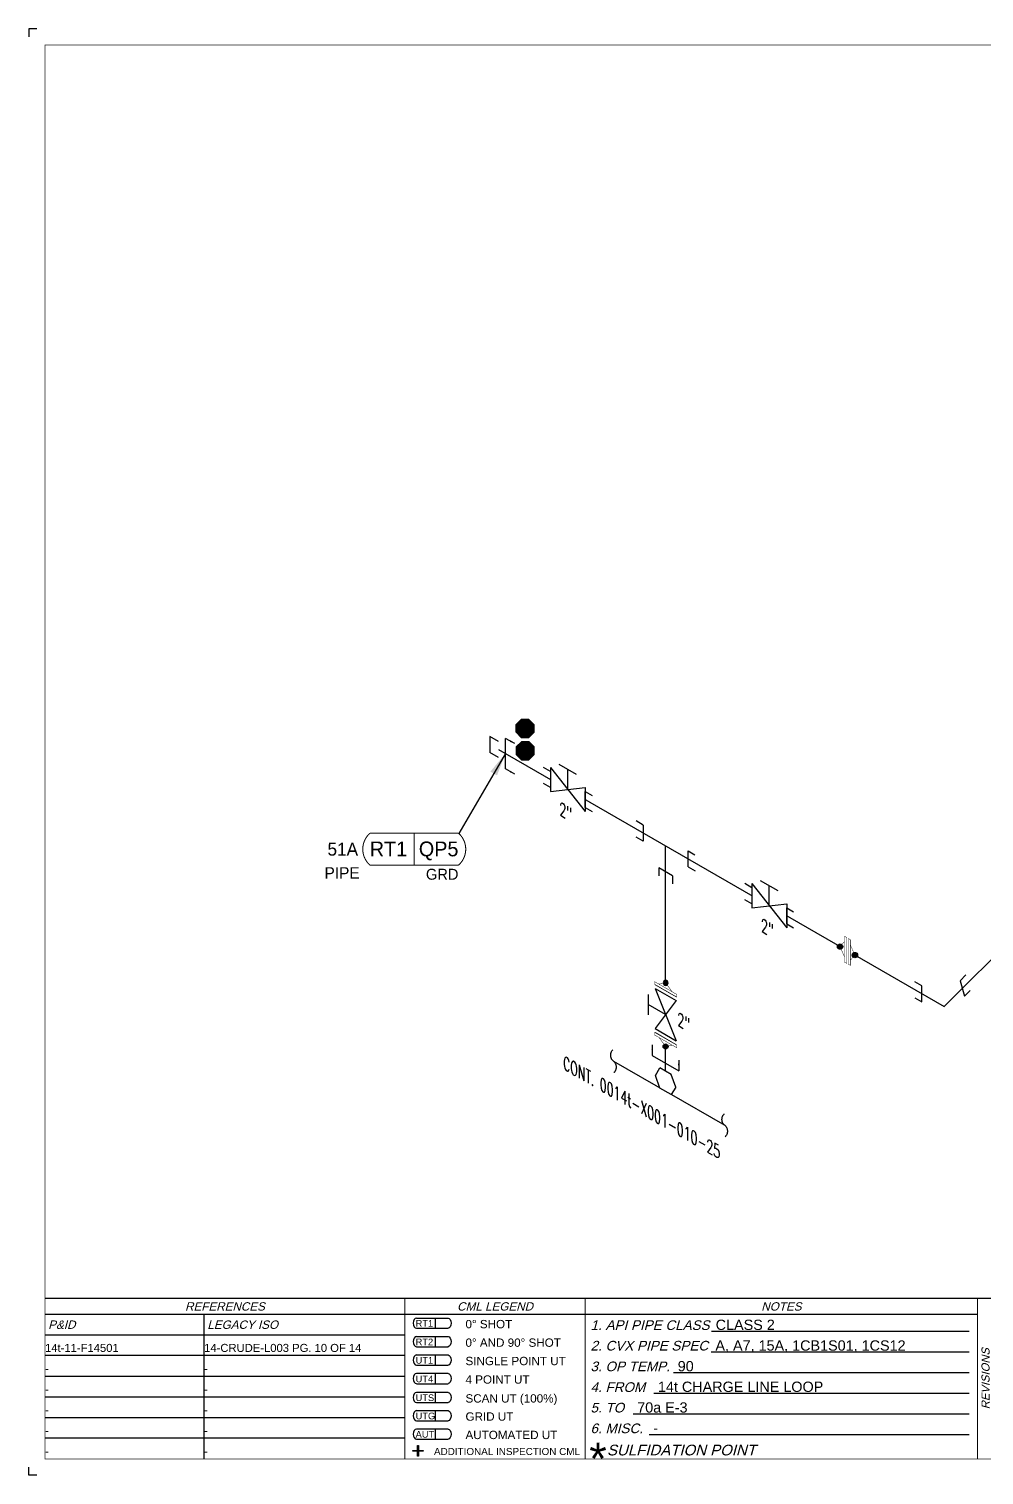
# Model space of a CAD drawing. Header units: inches. Extents: x 0 to 17.2, y 0 to 11.2.
# Drawn here: x 0 to 7.43, y 0 to 11.25 of the extents above; entities that cross this region are included whole.
import ezdxf
from ezdxf.enums import TextEntityAlignment as Align

# ---------------------------------------------------------------- set-up
doc = ezdxf.new("R2010")
doc.units = ezdxf.units.IN
doc.header["$MEASUREMENT"] = 0
doc.linetypes.add('HIDDEN2', pattern=[0.1875, 0.125, -0.0625])
for name, color, linetype in [('3', 1, 'Continuous'), ('BORDER', 3, 'Continuous'), ('BORDERTEXT', 7, 'Continuous'), ('COMP', 1, 'Continuous'), ('Continuation', 7, 'Continuous'), ('DL', 20, 'Continuous'), ('FITTINGS', 4, 'Continuous'), ('PART_PCML', 7, 'Continuous'), ('PART_SelectedCML_RT', 132, 'Continuous'), ('PIPE-ANNO', 150, 'HIDDEN2'), ('TEXT', 7, 'Continuous'), ('UNAS.PIPE', 251, 'Continuous'), ('Welds', 7, 'Continuous')]:
    doc.layers.add(name, color=color, linetype=linetype)
doc.layers.add('PIPE', color=7, linetype='Continuous', lineweight=30)
doc.styles.add('CMLPAS', font='')
doc.styles.add('FEASStandard', font='arial.ttf')
doc.styles.add('PART_Standard', font='romans', dxfattribs={"width": 0.8, "height": 0.09})
doc.styles.add('Richmond', font='arial.ttf')
doc.styles.add('SIMPLEX', font='ROMANS')
doc.styles.get("Standard").update_dxf_attribs({"font": 'arial.ttf'})
doc.styles.get('CMLPAS').set_extended_font_data('Cordia New')
doc.dimstyles.new('Richmond', dxfattribs={"dimtxt": 0.18, "dimasz": 0.18, "dimexe": 0.18, "dimexo": 0.0625, "dimgap": 0.09, "dimtad": 0, "dimtih": 1, "dimtoh": 1, "dimdec": 4, "dimzin": 0, "dimdsep": 46, "dimtxsty": 'Richmond', "dimcen": 0.09, "dimadec": 0, "dimazin": 0, "dimtfac": 1, "dimtdec": 4, "dimtofl": 0, "dimtmove": 0, "dimatfit": 3, "dimfxl": 1, "dimtolj": 1, "dimtzin": 0, "dimarcsym": 0})
doc.dimstyles.get("Standard").update_dxf_attribs({"dimtxt": 0.18, "dimasz": 0.18, "dimexe": 0.18, "dimexo": 0.0625, "dimgap": 0.09, "dimtad": 0, "dimtih": 1, "dimtoh": 1, "dimdec": 4, "dimzin": 0, "dimdsep": 46, "dimtxsty": 'Standard', "dimcen": 0.09, "dimadec": 0, "dimazin": 0, "dimtfac": 1, "dimtdec": 4, "dimtofl": 0, "dimtmove": 0, "dimatfit": 3, "dimfxl": 1, "dimtolj": 1, "dimtzin": 0, "dimarcsym": 0})

# ---------------------------------------------------------------- blocks, each defined once
blk = doc.blocks.new('Border')
h = blk.add_hatch(color=256)
h.dxf.hatch_style = 1
h.paths.add_polyline_path([(3.147, 0.317), (3.11, 0.317), (3.11, 0.31), (3.147, 0.31), (3.147, 0.273), (3.154, 0.273), (3.154, 0.31), (3.191, 0.31), (3.191, 0.317), (3.154, 0.317), (3.154, 0.354), (3.147, 0.354)])
blk.add_line((5.432, 1.244), (7.435, 1.244))
for points in [[(5.43, 1.083), (7.435, 1.083)], [(5.136, 0.922), (7.435, 0.922)], [(4.982, 0.762), (7.435, 0.762)], [(4.822, 0.601), (7.435, 0.601)], [(3.147, 0.317), (3.147, 0.354), (3.154, 0.354), (3.154, 0.317)], [(4.947, 0.44), (7.435, 0.44)], [(3.147, 0.31), (3.11, 0.31), (3.11, 0.317), (3.147, 0.317)], [(3.154, 0.31), (3.154, 0.273), (3.147, 0.273), (3.147, 0.31)], [(3.154, 0.317), (3.191, 0.317), (3.191, 0.31), (3.154, 0.31)]]:
    blk.add_lwpolyline(points)
at = {"layer": 'BORDER'}
for p, q in [((7.5, 1.375), (0.25, 1.375)), ((1.487, 0.25), (1.487, 1.375)), ((1.487, 1.214), (0.25, 1.214)), ((3.048, 1.214), (1.487, 1.214)), ((1.487, 1.054), (0.25, 1.054)), ((3.048, 1.054), (1.487, 1.054)), ((1.487, 0.893), (0.25, 0.893)), ((3.048, 0.893), (1.487, 0.893)), ((1.487, 0.732), (0.25, 0.732)), ((3.048, 0.732), (1.487, 0.732)), ((1.487, 0.571), (0.25, 0.571)), ((3.048, 0.571), (1.487, 0.571)), ((1.487, 0.411), (0.25, 0.411)), ((3.048, 0.411), (1.487, 0.411))]:
    blk.add_line(p, q, dxfattribs=at)
at = {"layer": 'BORDER', "const_width": 0.005}
blk.add_lwpolyline([(0.25, 0.25), (17.25, 0.25), (17.25, 11.25), (0.25, 11.25)], close=True, dxfattribs=at)
at = {"layer": 'BORDER', "const_width": 0.00833}
for points in [[(17.25, 1.5), (0.25, 1.5)], [(3.048, 0.25), (3.048, 1.5)], [(4.45, 0.25), (4.45, 1.5)], [(7.5, 0.25), (7.5, 1.5)]]:
    blk.add_lwpolyline(points, dxfattribs=at)
at = {"layer": 'BORDERTEXT', "color": 7, "linetype": 'Continuous'}
for p, q in [((3.137, 1.346), (3.383, 1.346)), ((3.137, 1.267), (3.383, 1.267)), ((3.137, 1.202), (3.383, 1.202)), ((3.137, 1.123), (3.383, 1.123))]:
    blk.add_line(p, q, dxfattribs=at)
at = {"layer": 'BORDERTEXT'}
for p, q in [((3.283, 1.346), (3.283, 1.267)), ((3.283, 1.202), (3.283, 1.123)), ((3.283, 1.059), (3.283, 0.98)), ((3.283, 1.059), (3.283, 0.98)), ((3.283, 0.915), (3.283, 0.836)), ((3.283, 0.915), (3.283, 0.836)), ((3.283, 0.768), (3.283, 0.689)), ((3.283, 0.768), (3.283, 0.689)), ((3.283, 0.626), (3.283, 0.548)), ((3.283, 0.626), (3.283, 0.548)), ((3.283, 0.483), (3.283, 0.405)), ((3.283, 0.483), (3.283, 0.405))]:
    blk.add_line(p, q, dxfattribs=at)
at = {"layer": 'BORDERTEXT', "color": 7}
for p, q in [((3.383, 1.059), (3.137, 1.059)), ((3.137, 0.98), (3.383, 0.98)), ((3.383, 0.915), (3.137, 0.915)), ((3.137, 0.836), (3.383, 0.836)), ((3.383, 0.768), (3.137, 0.768)), ((3.137, 0.689), (3.383, 0.689)), ((3.383, 0.626), (3.137, 0.626)), ((3.137, 0.548), (3.383, 0.548)), ((3.383, 0.483), (3.137, 0.483)), ((3.137, 0.405), (3.383, 0.405))]:
    blk.add_line(p, q, dxfattribs=at)
at = {"layer": 'BORDERTEXT'}
for centre in [(3.137, 1.307), (3.137, 1.163), (3.137, 1.02), (3.137, 0.876), (3.137, 0.729), (3.137, 0.587), (3.137, 0.444)]:
    blk.add_ellipse(centre, major_axis=(0, -0.0394), ratio=0.624439, start_param=3.141593, end_param=6.283185, dxfattribs=at)
at = {"layer": 'BORDERTEXT', "extrusion": (0, 0, -1)}
for centre in [(3.383, 1.307), (3.383, 1.163), (3.383, 1.02), (3.383, 0.876), (3.383, 0.729), (3.383, 0.587), (3.383, 0.444)]:
    blk.add_ellipse(centre, major_axis=(0, -0.0394), ratio=0.624439, start_param=3.141593, end_param=6.283185, dxfattribs=at)
at = {"layer": 'BORDERTEXT', "style": 'FEASStandard', "oblique": 15}
for s, p in [('REFERENCES', (1.649, 1.437)), ('CML LEGEND', (3.749, 1.437)), ('NOTES', (5.975, 1.437))]:
    blk.add_text(s, height=0.065, dxfattribs=at).set_placement(p, align=Align.MIDDLE)
for s, p in [('P&ID', (0.275, 1.295)), ('LEGACY ISO', (1.512, 1.295))]:
    blk.add_text(s, height=0.065, dxfattribs=at).set_placement(p, align=Align.MIDDLE_LEFT)
at = {"layer": 'BORDERTEXT', "style": 'FEASStandard'}
for s, height, p in [('RT1', 0.0518, (3.131, 1.279)), ('0%%D SHOT', 0.0648, (3.519, 1.267)), ('RT2', 0.0518, (3.131, 1.135)), ('0%%D AND 90%%D SHOT', 0.0648, (3.519, 1.123)), ('UT1', 0.0518, (3.131, 0.992)), ('SINGLE POINT UT', 0.0648, (3.519, 0.98)), ('4 POINT UT', 0.0648, (3.519, 0.836)), ('UT4', 0.0518, (3.131, 0.847)), ('UTS', 0.0518, (3.131, 0.701)), ('SCAN UT (100%%%)', 0.0648, (3.519, 0.689)), ('UTG', 0.0518, (3.131, 0.559)), ('GRID UT', 0.0648, (3.519, 0.548)), ('AUT', 0.0518, (3.131, 0.416)), ('AUTOMATED UT', 0.0648, (3.519, 0.405)), ('ADDITIONAL INSPECTION CML', 0.055, (3.274, 0.281))]:
    blk.add_text(s, height=height, dxfattribs=at).set_placement(p)
at = {"layer": 'BORDERTEXT', "style": 'FEASStandard', "oblique": 15}
for s, height, p in [('1. API PIPE CLASS', 0.075, (4.491, 1.254)), ('2. CVX PIPE SPEC', 0.075, (4.491, 1.094)), ('3. OP TEMP.', 0.075, (4.491, 0.933)), ('4. FROM ', 0.075, (4.491, 0.772)), ('5. TO ', 0.075, (4.491, 0.612)), ('6. MISC. ', 0.075, (4.491, 0.451)), ('SULFIDATION POINT', 0.08333, (4.619, 0.278))]:
    blk.add_text(s, height=height, dxfattribs=at).set_placement(p)
blk.add_text('REVISIONS', height=0.0625, rotation=90, dxfattribs=at).set_placement((7.562, 0.875), align=Align.MIDDLE)
at = {"layer": 'BORDERTEXT', "insert": (4.481, 0.378), "char_height": 0.25, "attachment_point": 1, "style": 'FEASStandard'}
blk.add_mtext('*', dxfattribs=at)
blk = doc.blocks.new('BORDER TEXT')
at = {"layer": 'BORDERTEXT'}
for tag, p, height, style in [('API_PIPE_CLASS', (5.464, 1.254), 0.08, 'Richmond'), ('MATERIAL1', (12.263, 1.211), 0.08, 'Richmond'), ('P&ID_#1', (0.25, 1.083), 0.0625, 'FEASStandard'), ('LINE_#1', (1.487, 1.083), 0.0625, 'FEASStandard'), ('CVX_PIPE_SPEC', (5.462, 1.093), 0.08, 'Richmond'), ('OP_TEMP', (5.169, 0.932), 0.08, 'Richmond'), ('MATERIAL2', (12.263, 1.04), 0.08, 'Richmond'), ('P&ID_#2', (0.25, 0.922), 0.0625, 'FEASStandard'), ('LINE_#2', (1.487, 0.922), 0.0625, 'FEASStandard'), ('MATERIAL3', (12.263, 0.868), 0.08, 'Richmond'), ('P&ID_#3', (0.25, 0.762), 0.0625, 'FEASStandard'), ('LINE_#3', (1.487, 0.762), 0.0625, 'FEASStandard'), ('FROM', (5.015, 0.772), 0.08, 'Richmond'), ('TO', (4.854, 0.611), 0.08, 'Richmond'), ('MATERIAL4', (12.263, 0.696), 0.08, 'Richmond'), ('P&ID_#4', (0.25, 0.601), 0.0625, 'FEASStandard'), ('LINE_#4', (1.487, 0.601), 0.0625, 'FEASStandard'), ('MATERIAL5', (12.263, 0.525), 0.08, 'Richmond'), ('P&ID_#5', (0.25, 0.44), 0.0625, 'FEASStandard'), ('LINE_#5', (1.487, 0.44), 0.0625, 'FEASStandard'), ('MISC', (4.979, 0.451), 0.08, 'Richmond'), ('INSULATION', (12.928, 0.414), 0.0625, 'FEASStandard'), ('P&ID_#6', (0.25, 0.28), 0.0625, 'FEASStandard'), ('LINE_#6', (1.487, 0.28), 0.0625, 'FEASStandard'), ('PWHT', (12.928, 0.281), 0.0625, 'FEASStandard')]:
    blk.add_attdef(tag, p, '', height=height, dxfattribs=dict(at, style=style))
at = {"layer": 'BORDERTEXT', "style": 'FEASStandard'}
for tag, p in [('DR.BY', (11.075, 0.562)), ('DR.BY_DATE', (11.95, 0.562)), ('CHK_BY', (11.075, 0.354)), ('CHK._BY_DATE', (11.95, 0.354))]:
    blk.add_attdef(tag, text='', height=0.1, dxfattribs=at).set_placement(p, align=Align.MIDDLE_CENTER)
at = {"layer": 'BORDERTEXT', "style": 'PART_Standard', "width": 0.8}
for tag, p in [('PLANT_NUMBER', (13.938, 0.384)), ('SYSTEM_NUMBER', (14.812, 0.384)), ('CIRCUIT_NUMBER', (15.688, 0.384)), ('SHEET_NUMBER', (16.5, 0.384)), ('REVISION', (17.062, 0.384))]:
    blk.add_attdef(tag, text='', height=0.15, dxfattribs=at).set_placement(p, align=Align.MIDDLE_CENTER)
blk = doc.blocks.new('1_Cont_330')
at = {"layer": 'Continuation', "style": 'PART_Standard', "oblique": 330, "width": 0.8}
blk.add_attdef('CONT.', (0, 0), '', height=0.09, rotation=330, dxfattribs=at)
blk = doc.blocks.new('3_VALVE_FLANGE_GATE_30')
at = {"color": 0, "linetype": 'ByBlock', "lineweight": -2}
blk.add_wipeout([(-0.162, -0.187), (-0.135, -0.172), (0, 0), (0.135, -0.016), (0.162, 0), (0.162, 0.187), (0.135, 0.172), (0, 0), (-0.135, 0.016), (-0.162, 0)], dxfattribs=at)
for p, q in [((0.135, 0.172), (-0.135, -0.172)), ((0.068, 0.195), (-0.068, 0.117)), ((0, 0), (0, 0.156)), ((0.135, 0.172), (0.135, -0.016)), ((0.162, 0.187), (0.162, 0)), ((-0.162, 0), (-0.162, -0.187)), ((-0.135, 0.016), (-0.135, -0.172)), ((0.135, -0.016), (-0.135, 0.016))]:
    blk.add_line(p, q, dxfattribs=at)
blk = doc.blocks.new('1_Text_330')
at = {"layer": 'TEXT', "style": 'PART_Standard', "oblique": 330, "width": 0.8}
blk.add_attdef('3/4"', (0, 0), '', height=0.09, rotation=330, dxfattribs=at)
blk = doc.blocks.new('AM9A04')
at = {"linetype": 'Continuous', "const_width": 0.01}
blk.add_lwpolyline([(0, -0.289), (0, 0.289), (-0.05, 0.318), (-0.05, -0.26)], close=True, dxfattribs=at)
at = {"const_width": 0.01}
blk.add_lwpolyline([(-0.05, -0.144), (-0.15, 0.087), (-0.05, 0.202)], dxfattribs=at)
blk = doc.blocks.new('A09')
at = {"layer": 'Welds'}
h = blk.add_hatch(color=256, dxfattribs=at)
h.dxf.hatch_style = 1
h.paths.add_polyline_path([(-0.03, 0, 1), (0.03, 0, 1)])
blk.add_circle((0, 0), 0.03, dxfattribs=at)
blk = doc.blocks.new('*U27')
blk.add_wipeout([(0.052, -0.03), (0.017, -0.07), (0.017, -0.11), (0, -0.1), (0, 0.1), (0.017, 0.09), (0.017, 0.05)]).dxf.layer = 'COMP'
at = {"layer": '3', "xscale": 0.65, "yscale": 0.65, "zscale": 0.65}
blk.add_blockref('A09', (0.052, -0.03), dxfattribs=at)
at = {"layer": 'COMP', "xscale": 0.3466300616258731, "yscale": 0.3466300616258731, "zscale": 0.3466300616258731, "rotation": 180}
blk.add_blockref('AM9A04', (0, 0), dxfattribs=at)
blk = doc.blocks.new('1_BREAK-PIPE_PIPE_00')
at = {"color": 0, "linetype": 'ByBlock', "lineweight": -2}
for centre, major_axis in [((0.03, -0.092), (0, 0.101)), ((-0.03, 0.092), (0, -0.101))]:
    blk.add_ellipse(centre, major_axis=major_axis, ratio=0.711978, start_param=0.427466, end_param=3.141593, dxfattribs=at)
blk = doc.blocks.new('1_Tilde_00')
at = {"layer": 'PIPE-ANNO', "xscale": -0.5000000000000001, "yscale": 0.5, "zscale": 0.5}
blk.add_blockref('1_BREAK-PIPE_PIPE_00', (0, 0), dxfattribs=at)
blk = doc.blocks.new('*U55')
at = {"layer": 'FITTINGS', "linetype": 'ByBlock', "lineweight": -2}
for p, q in [((0.17, 0.247), (0.126, 0.202)), ((-0.174, 0.163), (-0.228, 0.194)), ((-0.174, 0.038), (-0.174, 0.163)), ((0.126, 0.202), (0.158, 0.082)), ((0.158, 0.082), (0.202, 0.126)), ((-0.228, 0.069), (-0.174, 0.038))]:
    blk.add_line(p, q, dxfattribs=at)
blk = doc.blocks.new('2_TEE_SOCKET_30')
at = {"color": 0, "linetype": 'ByBlock', "lineweight": -2}
for p, q in [((0.054, 0.232), (-0.054, 0.17)), ((-0.054, 0.17), (-0.054, 0.232)), ((0.054, 0.232), (0.054, 0.295)), ((0.174, 0.163), (0.228, 0.194)), ((0.174, 0.163), (0.174, 0.038)), ((0.174, 0.038), (0.228, 0.069)), ((-0.054, -0.232), (0.054, -0.17)), ((0.054, -0.17), (0.054, -0.232)), ((-0.054, -0.232), (-0.054, -0.295))]:
    blk.add_line(p, q, dxfattribs=at)
blk = doc.blocks.new('Socket_30')
at = {"color": 0, "linetype": 'ByBlock', "lineweight": -2}
for p, q in [((0, 0.0313), (0.0271, 0.0469)), ((0, 0.0313), (0, -0.0313)), ((0, -0.0313), (0.0271, -0.0156))]:
    blk.add_line(p, q, dxfattribs=at)
blk = doc.blocks.new('3_VALVE_SOCKET_GATE_30')
at = {"color": 0, "linetype": 'ByBlock', "lineweight": -2}
blk.add_wipeout([(-0.135, -0.172), (0, 0), (0.135, -0.016), (0.135, 0.172), (0, 0), (-0.135, 0.016)], dxfattribs=at)
for p, q in [((0.135, 0.172), (-0.135, -0.172)), ((-0.068, 0.117), (0.068, 0.195)), ((0, 0), (0, 0.156)), ((0.135, 0.172), (0.135, -0.016)), ((-0.135, 0.016), (-0.135, -0.172)), ((0.135, -0.016), (-0.135, 0.016))]:
    blk.add_line(p, q, dxfattribs=at)
at = {"color": 0, "linetype": 'ByBlock', "lineweight": -2, "zscale": 2}
for p, xscale, yscale in [((0.135, 0.078), 2, 2), ((-0.135, -0.078), -2, -2)]:
    blk.add_blockref('Socket_30', p, dxfattribs=dict(at, xscale=xscale, yscale=yscale))
blk = doc.blocks.new('2_CAP_THREAD_PIPE_30')
at = {"color": 0, "linetype": 'ByBlock', "lineweight": -2}
for p, q in [((0, 0.063), (0.067, 0.101)), ((0.067, 0.101), (0.067, -0.024)), ((0, -0.063), (0.067, -0.024))]:
    blk.add_line(p, q, dxfattribs=at)
blk = doc.blocks.new('*U28')
blk.add_wipeout([(-0.023, 0.113), (-0.023, 0.073), (-0.058, 0.033), (-0.023, -0.047), (-0.023, -0.087), (0.022, -0.113), (0.022, -0.073), (0.057, -0.033), (0.022, 0.047), (0.022, 0.087)])
at = {"linetype": 'Continuous', "const_width": 0.003}
blk.add_lwpolyline([(0.005, -0.103), (0.022, -0.113), (0.022, 0.087), (0.005, 0.097)], close=True, dxfattribs=at)
at = {"const_width": 0.003}
blk.add_lwpolyline([(0.022, 0.047), (0.057, -0.033), (0.022, -0.073)], dxfattribs=at)
at = {"xscale": 0.3466300616258731, "yscale": 0.3466300616258731, "zscale": 0.3466300616258731}
blk.add_blockref('AM9A04', (-0.006, 0.003), dxfattribs=at)
at = {"layer": 'Welds', "xscale": 0.7, "yscale": 0.7, "zscale": 0.7}
for p in [(-0.058, 0.033), (0.057, -0.033)]:
    blk.add_blockref('A09', p, dxfattribs=at)
blk = doc.blocks.new('PART_PCML')
blk.add_hatch(color=0).paths.add_polyline_path([(-0.07, -0.029), (-0.029, -0.07), (0.029, -0.07), (0.07, -0.029), (0.07, 0.029), (0.029, 0.07), (-0.029, 0.07), (-0.07, 0.029)])
at = {"color": 7, "const_width": 0.009}
blk.add_lwpolyline([(-0.07, 0.029), (-0.029, 0.07), (0.029, 0.07), (0.07, 0.029), (0.07, -0.029), (0.029, -0.07), (-0.029, -0.07), (-0.07, -0.029), (-0.07, 0.029), (-0.029, 0.07)], dxfattribs=at)
at = {"color": 18, "true_color": 0x000000}
blk.add_lwpolyline([(-0.029, 0.07), (-0.07, 0.029), (-0.07, -0.029), (-0.029, -0.07), (0.029, -0.07), (0.07, -0.029), (0.07, 0.029), (0.029, 0.07)], close=True, dxfattribs=at)
at = {"color": 7, "true_color": 0xffffff, "style": 'SIMPLEX', "width": 0.8, "flags": 1}
for tag, p in [('CIRCUIT', (-0.094, 0.089)), ('DM', (-0.053, -0.133)), ('TYPE', (-0.075, -0.204))]:
    blk.add_attdef(tag, p, '', height=0.0586, dxfattribs=at)
at = {"color": 7, "true_color": 0xffffff, "style": 'SIMPLEX', "width": 0.8}
blk.add_attdef('DMDISP', text='', height=0.0586, dxfattribs=at).set_placement((0, 0), align=Align.MIDDLE_CENTER)
blk = doc.blocks.new('CMLPAS')
at = {"const_width": 0.008}
blk.add_lwpolyline([(0.063, 0.125, 0.454441), (0.063, -0.125), (0.75, -0.125, 0.454441), (0.75, 0.125)], format="xyb", close=True, dxfattribs=at)
blk.add_lwpolyline([(0.406, -0.125), (0.406, 0.125)], dxfattribs=at)
at = {"style": 'CMLPAS', "flags": 1}
for tag, p in [('STATE', (0.75, 0.623)), ('DL', (0.75, 0.482)), ('CIRCUIT', (0.75, 0.341)), ('SUBSINTERVAL(MONTHS)', (-0.025, -0.335)), ('OLD_ID', (0.75, -0.337)), ('OLD_NDE', (0.75, -0.478)), ('OLD_ENTY', (0.741, -0.636)), ('SIZE', (0.747, -0.761)), ('SPEC', (0.747, -0.902)), ('JUSTIFY', (0.747, -1.043)), ('COMMENTS', (0.747, -1.185)), ('OLD_ASSET', (0.75, -1.326)), ('SCHED', (0.737, -1.469)), ('NOM_THICK', (0.752, -1.61)), ('CORR_ALLOW', (0.763, -1.745)), ('TML_STATUS', (0.772, -1.878)), ('FLOW_ORDER', (0.778, -2.13))]:
    blk.add_attdef(tag, text='', height=0.1, dxfattribs=at).set_placement(p, align=Align.MIDDLE_RIGHT)
at = {"style": 'CMLPAS'}
for tag, height, p in [('CHILD', 0.25, (0.75, 0.269)), ('###', 0.115, (0.75, 0.002)), ('ACCESS', 0.085, (0.75, -0.195))]:
    blk.add_attdef(tag, text='', height=height, dxfattribs=at).set_placement(p, align=Align.MIDDLE_RIGHT)
at = {"color": 152, "style": 'CMLPAS'}
for tag, height, p in [('SPECIAL', 0.085, (0.405, 0.19)), ('DM-TYPE', 0.1, (-0.03, 0)), ('COMP', 0.09, (-0.017, -0.185))]:
    blk.add_attdef(tag, text='', height=height, dxfattribs=at).set_placement(p, align=Align.MIDDLE_RIGHT)
at = {"style": 'CMLPAS'}
blk.add_attdef('NDE', text='', height=0.115, dxfattribs=at).set_placement((0.206, 0.002), align=Align.MIDDLE_CENTER)
blk = doc.blocks.new('*U47')
at = {"color": 20, "linetype": 'ByBlock', "ltscale": 0.7}
blk.add_line((-0.103, 0.122), (0.103, 0.003), dxfattribs=at)
for points in [[(-0.103, 0.204), (-0.103, 0.122)], [(0.103, 0.086), (0.103, 0.003)]]:
    blk.add_leader(points, dimstyle='Richmond', override={"dimasz": 0.04, "dimgap": 0.09, "dimtad": 0}, dxfattribs=at)
blk = doc.blocks.new('*U60')
at = {"color": 20, "linetype": 'ByBlock', "ltscale": 0.7}
blk.add_line((0.054, -0.15), (0.054, 0.087), dxfattribs=at)
for points in [[(0.126, 0.046), (0.054, 0.087)], [(0.126, -0.191), (0.054, -0.15)]]:
    blk.add_leader(points, dimstyle='Richmond', override={"dimasz": 0.04, "dimgap": 0.09, "dimtad": 0}, dxfattribs=at)

msp = doc.modelspace()

# ---------------------------------------------------------------- linework, layer by layer
for p, q in [((0, 11.25), (0, 11.188)), ((0.062, 11.25), (0, 11.25)), ((0, 0), (0, 0.062)), ((0.062, 0), (0, 0))]:
    msp.add_line(p, q)
at = {"layer": 'PIPE'}
for p, q in [((4.95, 3.394), (4.95, 4.894)), ((7.115, 3.644), (7.822, 4.351))]:
    msp.add_line(p, q, dxfattribs=at)
at = {"layer": 'UNAS.PIPE'}
for p, q in [((4.95, 2.986), (4.95, 3.394)), ((4.544, 3.22), (5.409, 2.721))]:
    msp.add_line(p, q, dxfattribs=at)

# ---------------------------------------------------------------- block references
for p in [(4.544, 3.22), (5.409, 2.721)]:
    msp.add_blockref('1_Tilde_00', p)
at = {"layer": 'BORDER'}
msp.add_blockref('Border', (-0.125, -0.125), dxfattribs=at)
at = {"layer": 'BORDERTEXT'}
ref = msp.add_blockref('BORDER TEXT', (-0.125, -0.125), dxfattribs=at)
ref.add_attrib('MISC', '-', (4.854, 0.326), dxfattribs={"height": 0.08, "style": 'Richmond'})
ref.add_attrib('TO', '70a E-3', (4.729, 0.486), dxfattribs={"height": 0.08, "style": 'Richmond'})
ref.add_attrib('FROM', '14t CHARGE LINE LOOP', (4.89, 0.647), dxfattribs={"height": 0.08, "style": 'Richmond'})
ref.add_attrib('OP_TEMP', '90', (5.044, 0.807), dxfattribs={"height": 0.08, "style": 'Richmond'})
ref.add_attrib('CVX_PIPE_SPEC', 'A, A7, 15A, 1CB1S01, 1CS12', (5.337, 0.968), dxfattribs={"height": 0.08, "style": 'Richmond'})
ref.add_attrib('API_PIPE_CLASS', 'CLASS 2', (5.339, 1.129), dxfattribs={"height": 0.08, "style": 'Richmond'})
ref.add_attrib('LINE_#6', '-', (1.362, 0.155), dxfattribs={"height": 0.0625, "style": 'FEASStandard'})
ref.add_attrib('LINE_#5', '-', (1.362, 0.315), dxfattribs={"height": 0.0625, "style": 'FEASStandard'})
ref.add_attrib('LINE_#4', '-', (1.362, 0.476), dxfattribs={"height": 0.0625, "style": 'FEASStandard'})
ref.add_attrib('LINE_#3', '-', (1.362, 0.637), dxfattribs={"height": 0.0625, "style": 'FEASStandard'})
ref.add_attrib('LINE_#2', '-', (1.362, 0.797), dxfattribs={"height": 0.0625, "style": 'FEASStandard'})
ref.add_attrib('LINE_#1', '14-CRUDE-L003 PG. 10 OF 14', (1.362, 0.958), dxfattribs={"height": 0.0625, "style": 'FEASStandard'})
ref.add_attrib('P&ID_#6', '-', (0.125, 0.155), dxfattribs={"height": 0.0625, "style": 'FEASStandard'})
ref.add_attrib('P&ID_#5', '-', (0.125, 0.315), dxfattribs={"height": 0.0625, "style": 'FEASStandard'})
ref.add_attrib('P&ID_#4', '-', (0.125, 0.476), dxfattribs={"height": 0.0625, "style": 'FEASStandard'})
ref.add_attrib('P&ID_#3', '-', (0.125, 0.637), dxfattribs={"height": 0.0625, "style": 'FEASStandard'})
ref.add_attrib('P&ID_#2', '-', (0.125, 0.797), dxfattribs={"height": 0.0625, "style": 'FEASStandard'})
ref.add_attrib('P&ID_#1', '14t-11-F14501', (0.125, 0.958), dxfattribs={"height": 0.0625, "style": 'FEASStandard'})
at = {"layer": 'DL'}
msp.add_blockref('*U60', (3.651, 5.644), dxfattribs=at)
at = {"layer": 'FITTINGS', "xscale": -1}
msp.add_blockref('2_CAP_THREAD_PIPE_30', (3.651, 5.644), dxfattribs=at)
at = {"layer": 'FITTINGS', "rotation": 239.9999999999999}
msp.add_blockref('2_TEE_SOCKET_30', (4.95, 4.894), dxfattribs=at)
at = {"layer": 'FITTINGS'}
msp.add_blockref('*U55', (7.115, 3.644), dxfattribs=at)
at = {"layer": 'PART_PCML', "color": 96}
msp.add_blockref('PART_PCML', (3.857, 5.808), dxfattribs=at).add_auto_attribs({'DMDISP': '51A'})
at = {"layer": 'PART_PCML', "color": 13}
msp.add_blockref('PART_PCML', (3.858, 5.635), dxfattribs=at).add_auto_attribs({'DMDISP': '85A'})
at = {"layer": 'PART_SelectedCML_RT'}
msp.add_blockref('CMLPAS', (2.589, 4.869), dxfattribs=at).add_auto_attribs({'###': 'QP5', 'NDE': 'RT1', 'DM-TYPE': '51A', 'COMP': 'PIPE', 'ACCESS': 'GRD'})

# ---------------------------------------------------------------- leaders
msp.add_leader([(3.704, 5.613), (3.342, 4.991)], dimstyle='Standard', dxfattribs=at)

# ---------------------------------------------------------------- next in the draw order: wipeouts: each hides what was drawn before it
msp.add_wipeout([(4.906, 3.011), (4.871, 3.109), (4.904, 3.167), (4.993, 3.116), (5.029, 3.018), (4.993, 2.961)]).dxf.layer = 'UNAS.PIPE'

# ---------------------------------------------------------------- next in the draw order: linework, layer by layer
at = {"layer": 'UNAS.PIPE', "linetype": 'Continuous'}
for p, q in [((4.871, 3.109), (4.904, 3.167)), ((4.993, 3.116), (4.904, 3.167)), ((4.906, 3.011), (4.871, 3.109)), ((5.029, 3.018), (4.993, 3.116)), ((4.993, 2.961), (4.906, 3.011)), ((5.029, 3.018), (4.993, 2.961))]:
    msp.add_line(p, q, dxfattribs=at)

# ---------------------------------------------------------------- next in the draw order: block references
at = {"layer": 'Continuation'}
msp.add_blockref('1_Cont_330', (4.152, 3.161), dxfattribs=at).add_auto_attribs({'CONT.': 'CONT. 0014t-X001-010-25'})
at = {"layer": 'DL'}
msp.add_blockref('*U47', (4.949, 3.142), dxfattribs=at)

# ---------------------------------------------------------------- next in the draw order: block references
at = {"layer": 'FITTINGS', "rotation": 59.99999999999999}
msp.add_blockref('3_VALVE_FLANGE_GATE_30', (4.95, 3.582), dxfattribs=at)

# ---------------------------------------------------------------- next in the draw order: block references
at = {"layer": 'COMP', "ltscale": 0.65, "xscale": -1, "rotation": 239.9999999999998}
msp.add_blockref('*U27', (4.95, 3.769), dxfattribs=at)
at = {"layer": 'TEXT'}
msp.add_blockref('1_Text_330', (5.042, 3.501), dxfattribs=at).add_auto_attribs({'3/4"': '2"'})

# ---------------------------------------------------------------- next in the draw order: linework, layer by layer
at = {"layer": 'PIPE'}
msp.add_line((3.651, 5.644), (7.115, 3.644), dxfattribs=at)

# ---------------------------------------------------------------- next in the draw order: wipeouts: each hides what was drawn before it
msp.add_wipeout([(4.95, 3.334), (5.002, 3.344), (5.036, 3.324), (5.036, 3.344), (4.863, 3.444), (4.863, 3.424), (4.898, 3.404)]).dxf.layer = 'UNAS.PIPE'

# ---------------------------------------------------------------- next in the draw order: hatches: boundary and pattern name
at = {"layer": 'UNAS.PIPE'}
h = msp.add_hatch(color=256, dxfattribs=at)
h.dxf.hatch_style = 1
h.paths.add_polyline_path([(4.93, 3.334, 1), (4.969, 3.334, 1)])

# ---------------------------------------------------------------- next in the draw order: linework, layer by layer
msp.add_circle((4.95, 3.334), 0.0195, dxfattribs=at)

# ---------------------------------------------------------------- next in the draw order: block references
at = {"layer": 'COMP'}
msp.add_blockref('*U28', (6.364, 4.078), dxfattribs=at)
at = {"layer": 'FITTINGS', "xscale": -1}
for p in [(4.189, 5.333), (5.756, 4.429)]:
    msp.add_blockref('3_VALVE_SOCKET_GATE_30', p, dxfattribs=at)
at = {"layer": 'UNAS.PIPE', "xscale": -0.3466300616258731, "yscale": 0.3466300616258731, "zscale": 0.3466300616258731, "rotation": 239.9999999999999}
msp.add_blockref('AM9A04', (4.95, 3.394), dxfattribs=at)

# ---------------------------------------------------------------- next in the draw order: block references
at = {"layer": 'TEXT'}
for p in [(4.124, 5.137), (5.692, 4.232)]:
    msp.add_blockref('1_Text_330', p, dxfattribs=at).add_auto_attribs({'3/4"': '2"'})

doc.saveas('drawing.dxf')
